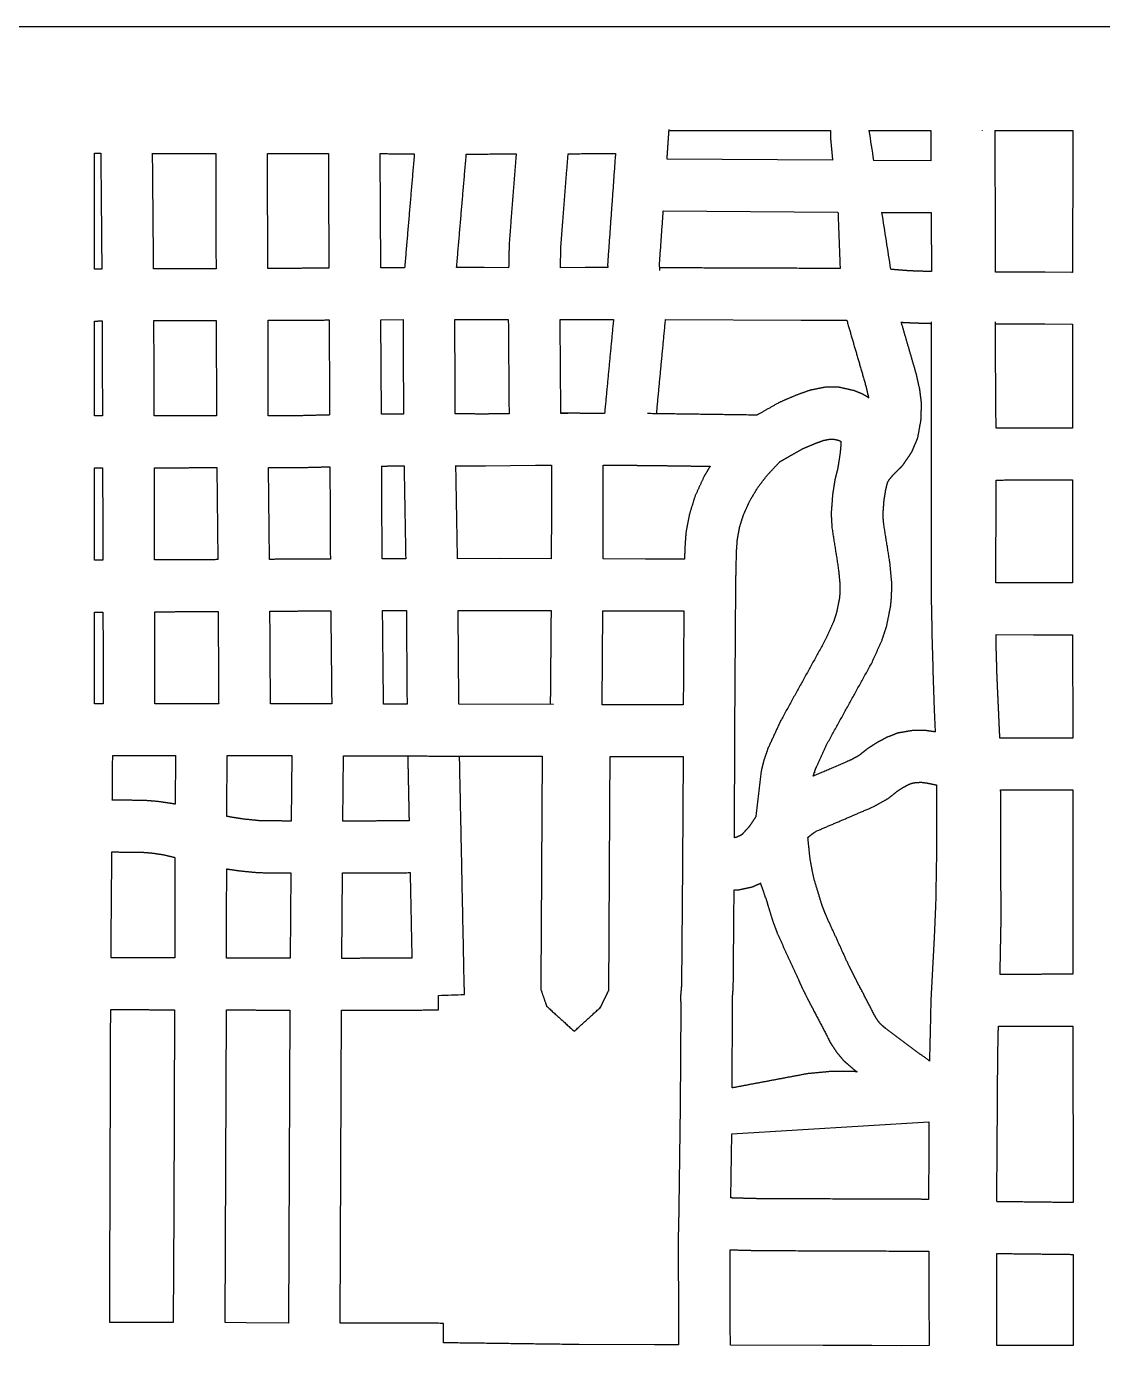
# Model space of a CAD drawing. Header units: millimetres. Extents: x 221 to 753, y -299 to -80.
# Drawn here: x 486.9 to 549.1, y -159.5 to -81.6 of the extents above; entities that cross this region are included whole.
import ezdxf

# ---------------------------------------------------------------- set-up
doc = ezdxf.new("R2010")
doc.units = ezdxf.units.MM
doc.layers.add('Laser$Cut', color=1, linetype='Continuous', true_color=0xff0000)
doc.layers.add('Laser$Outline', color=3, linetype='Continuous', true_color=0x00ff00)

msp = doc.modelspace()

# ---------------------------------------------------------------- linework, layer by layer
at = {"layer": 'Laser$Cut'}
for p, q in [((539.219, -87.562), (539.219, -88.225)), ((547.436, -87.562), (547.438, -88.308)), ((539.219, -88.225), (539.225, -89.318)), ((547.438, -88.308), (547.432, -95.782)), ((497.807, -88.891), (497.809, -88.891)), ((507.364, -95.524), (507.335, -88.901)), ((533.53, -89.291), (523.945, -89.226)), ((539.225, -89.318), (535.906, -89.305)), ((523.731, -92.225), (533.844, -92.293)), ((536.373, -92.307), (539.238, -92.319)), ((539.241, -92.319), (539.241, -92.322)), ((539.252, -94.33), (539.257, -95.097)), ((491.216, -95.594), (491.216, -95.597)), ((497.83, -95.57), (497.828, -95.57)), ((500.83, -95.559), (500.83, -95.559)), ((508.751, -95.517), (507.364, -95.524)), ((513.352, -95.504), (511.762, -95.507)), ((511.762, -95.507), (511.762, -95.506)), ((514.774, -95.511), (513.352, -95.504)), ((519.211, -95.504), (517.775, -95.511)), ((520.516, -95.509), (519.211, -95.504)), ((539.257, -95.097), (539.26, -95.736)), ((547.396, -95.781), (545.847, -95.768)), ((547.432, -95.782), (547.396, -95.781)), ((491.233, -98.597), (491.234, -98.597)), ((494.234, -98.582), (494.234, -98.579)), ((497.84, -98.569), (497.857, -104.094)), ((500.857, -104.091), (500.84, -98.557)), ((500.84, -98.559), (500.844, -98.559)), ((504.379, -98.54), (504.379, -98.542)), ((507.379, -98.524), (508.659, -98.518)), ((507.407, -104), (507.379, -98.524)), ((511.659, -98.507), (513.348, -98.504)), ((513.348, -98.504), (514.755, -98.511)), ((517.756, -98.511), (519.211, -98.504)), ((519.211, -98.504), (520.843, -98.51)), ((523.857, -98.521), (531.715, -98.549)), ((531.715, -98.549), (534.355, -98.557)), ((539.248, -98.638), (539.248, -98.737)), ((542.971, -98.762), (545.831, -98.767)), ((545.831, -98.767), (547.378, -98.781)), ((547.378, -98.781), (547.433, -98.782)), ((547.433, -98.782), (547.423, -104.798)), ((514.798, -103.973), (514.795, -103.973)), ((517.798, -103.95), (517.798, -103.95)), ((497.876, -107.094), (497.927, -112.425)), ((500.927, -112.408), (500.876, -107.091)), ((513.43, -106.989), (516.321, -106.956)), ((516.321, -106.956), (517.25, -106.952)), ((547.421, -107.798), (547.421, -113.772)), ((520.245, -112.385), (520.247, -110.206)), ((491.276, -112.46), (491.276, -112.461)), ((494.276, -112.444), (494.276, -112.444)), ((504.45, -112.389), (504.45, -112.389)), ((504.45, -112.389), (504.45, -112.389)), ((508.814, -112.375), (507.447, -112.378)), ((507.45, -112.378), (507.45, -112.377)), ((514.315, -112.362), (511.814, -112.368)), ((517.245, -112.375), (514.315, -112.362)), ((522.702, -112.389), (520.245, -112.385)), ((524.961, -112.388), (522.702, -112.389)), ((545.169, -113.773), (542.988, -113.767)), ((547.421, -113.772), (545.169, -113.773)), ((527.877, -122.338), (527.928, -113.908)), ((539.248, -114.603), (539.273, -116.409)), ((491.283, -115.461), (491.283, -115.461)), ((494.283, -115.444), (494.283, -115.444)), ((504.47, -115.389), (504.474, -115.389)), ((507.471, -115.378), (508.852, -115.375)), ((511.851, -115.368), (514.313, -115.362)), ((514.313, -115.362), (517.231, -115.375)), ((520.185, -120.823), (520.231, -115.385)), ((520.231, -115.385), (522.7, -115.389)), ((522.7, -115.389), (524.919, -115.388)), ((539.273, -116.409), (539.278, -116.727)), ((539.278, -116.727), (539.33, -118.633)), ((543, -116.767), (545.166, -116.773)), ((545.166, -116.773), (547.425, -116.772)), ((547.425, -116.772), (547.445, -122.76)), ((539.33, -118.633), (539.336, -118.845)), ((539.336, -118.845), (539.41, -121.12)), ((496.139, -120.776), (494.296, -120.776)), ((496.994, -120.778), (496.139, -120.776)), ((497.983, -120.777), (496.994, -120.778)), ((503.728, -120.781), (500.983, -120.777)), ((504.524, -120.783), (503.728, -120.781)), ((517.368, -120.821), (511.891, -120.805)), ((524.886, -120.829), (520.185, -120.826)), ((524.886, -120.828), (524.886, -120.829)), ((539.41, -121.12), (539.464, -122.4)), ((527.851, -128.534), (527.877, -122.338)), ((543.219, -122.76), (543.219, -122.756)), ((545.18, -122.762), (543.219, -122.76)), ((547.445, -122.76), (545.18, -122.762)), ((495.484, -123.776), (495.467, -126.598)), ((498.464, -127.023), (498.484, -123.776)), ((498.484, -123.776), (499.492, -123.776)), ((499.492, -123.776), (502.213, -123.779)), ((502.213, -123.779), (502.181, -127.569)), ((505.181, -127.573), (505.213, -123.785)), ((524.871, -123.829), (524.844, -130.1)), ((539.555, -125.638), (539.555, -127.619)), ((543.265, -125.76), (545.18, -125.762)), ((545.18, -125.762), (547.449, -125.76)), ((547.449, -125.76), (547.443, -136.444)), ((498.463, -127.298), (498.464, -127.023)), ((543.283, -129.607), (543.273, -126.262)), ((539.555, -127.619), (539.552, -128.079)), ((527.851, -128.536), (527.851, -128.534)), ((539.552, -128.079), (539.544, -129.456)), ((495.452, -129.677), (495.449, -131.135)), ((524.844, -130.1), (524.784, -137.085)), ((543.287, -133.633), (543.283, -129.607)), ((498.444, -132.967), (498.451, -130.34)), ((502.156, -130.569), (502.115, -135.521)), ((505.115, -135.523), (505.156, -130.573)), ((495.449, -131.135), (495.438, -135.497)), ((498.438, -135.506), (498.444, -132.967)), ((539.497, -132.514), (539.411, -134.313)), ((539.411, -134.313), (539.372, -135.039)), ((491.749, -135.488), (491.749, -135.482)), ((495.438, -135.497), (495.438, -135.5)), ((498.438, -135.509), (498.438, -135.506)), ((539.372, -135.039), (539.218, -137.943)), ((547.443, -136.444), (547.443, -136.444)), ((495.428, -138.498), (495.38, -150.145)), ((498.409, -143.084), (498.427, -138.507)), ((502.096, -138.521), (502.023, -156.648)), ((502.096, -138.521), (502.096, -138.521)), ((505.023, -156.659), (505.096, -138.523)), ((524.74, -138.355), (524.701, -144.103)), ((527.709, -143.029), (527.74, -138.348)), ((539.218, -137.943), (539.176, -139.796)), ((547.444, -139.442), (547.455, -149.671)), ((539.176, -139.796), (539.16, -140.465)), ((543.081, -143.098), (543.128, -139.795)), ((539.16, -140.465), (539.143, -141.409)), ((498.353, -156.626), (498.409, -143.084)), ((543.079, -143.381), (543.081, -143.098)), ((524.701, -144.103), (524.633, -149.92)), ((543.054, -146.953), (543.078, -143.491)), ((539.103, -144.993), (539.1, -146.596)), ((539.1, -146.596), (539.096, -149.485)), ((543.041, -148.881), (543.054, -146.953)), ((543.042, -149.615), (543.041, -148.881)), ((495.38, -150.145), (495.353, -156.616)), ((543.048, -155.095), (543.045, -152.618)), ((547.457, -152.671), (547.457, -157.95)), ((543.04, -157.942), (543.048, -155.095)), ((495.353, -156.616), (495.352, -156.616)), ((499.572, -156.634), (498.353, -156.626)), ((502.023, -156.648), (499.572, -156.634)), ((523.217, -157.903), (518.857, -157.897)), ((523.84, -157.903), (523.217, -157.903)), ((524.612, -157.912), (523.84, -157.903)), ((524.614, -157.912), (524.612, -157.912)), ((532.993, -157.945), (527.614, -157.933)), ((533.804, -157.946), (532.993, -157.945)), ((535.802, -157.955), (533.804, -157.946)), ((537.533, -157.962), (535.802, -157.955)), ((539.116, -157.954), (537.533, -157.962)), ((539.117, -157.954), (539.116, -157.954)), ((543.04, -157.943), (543.04, -157.942)), ((547.1, -157.949), (543.04, -157.943)), ((547.457, -157.95), (547.1, -157.949))]:
    msp.add_line(p, q, dxfattribs=at)
for points in [[(542.929, -87.562), (547.436, -87.562)], [(527.64, -149.402), (527.695, -145.683)], [(527.695, -145.683), (539.103, -144.993)]]:
    msp.add_lwpolyline(points, dxfattribs=at)
for points, degree in [([(523.945, -89.226), (524.006, -88.37), (524.067, -87.514)], 2), ([(524.064, -87.562), (528.734, -87.562), (533.405, -87.562)], 2), ([(533.405, -87.562), (533.407, -87.766), (533.41, -87.97)], 2), ([(533.41, -87.97), (533.47, -88.629), (533.53, -89.288)], 2), ([(535.635, -87.562), (535.726, -88.142), (535.816, -88.722), (535.906, -89.302)], 3), ([(535.635, -87.562), (537.427, -87.562), (539.219, -87.562)], 2), ([(542.219, -87.586), (542.219, -87.574), (542.219, -87.562)], 2), ([(542.967, -95.762), (542.959, -91.662), (542.951, -87.562)], 2), ([(490.791, -88.882), (490.973, -88.882), (491.155, -88.882)], 2), ([(490.791, -95.601), (490.791, -92.241), (490.791, -88.882)], 2), ([(491.155, -88.882), (491.185, -92.237), (491.216, -95.592)], 2), ([(494.216, -95.584), (494.186, -92.232), (494.155, -88.881)], 2), ([(494.155, -88.886), (495.981, -88.888), (497.807, -88.891)], 2), ([(494.155, -88.886), (494.155, -88.886), (494.155, -88.886)], 2), ([(497.809, -88.891), (497.819, -92.229), (497.83, -95.568)], 2), ([(500.809, -88.891), (502.572, -88.89), (504.334, -88.888)], 2), ([(500.83, -95.556), (500.819, -92.223), (500.809, -88.891)], 2), ([(504.334, -88.888), (504.349, -92.215), (504.364, -95.541)], 2), ([(507.335, -88.901), (508.324, -88.91), (509.313, -88.919)], 2), ([(509.313, -88.918), (509.032, -92.218), (508.751, -95.517)], 2), ([(511.762, -95.506), (512.043, -92.216), (512.323, -88.925)], 2), ([(512.323, -88.929), (513.766, -88.924), (515.209, -88.919)], 2), ([(515.209, -88.919), (515.006, -91.515), (514.803, -94.111)], 2), ([(517.801, -94.259), (518.01, -91.584), (518.219, -88.908)], 2), ([(518.219, -88.908), (519.59, -88.903), (520.961, -88.898)], 2), ([(520.961, -88.893), (520.732, -92.1), (520.503, -95.307)], 2), ([(533.53, -89.288), (533.53, -89.29), (533.53, -89.291)], 2), ([(536.396, -89.307), (536.396, -89.307), (536.396, -89.307), (536.396, -89.307)], 3), ([(536.449, -89.305), (536.45, -89.305), (536.45, -89.306), (536.45, -89.307)], 3), ([(536.544, -89.308), (536.543, -89.305), (536.543, -89.303)], 2), ([(523.51, -95.318), (523.62, -93.771), (523.731, -92.225)], 2), ([(533.844, -92.292), (533.906, -93.924), (533.968, -95.556)], 2), ([(536.373, -92.305), (536.544, -93.404), (536.715, -94.504), (536.887, -95.603)], 3), ([(539.238, -92.319), (539.24, -92.319), (539.241, -92.319)], 2), ([(539.241, -92.322), (539.247, -93.326), (539.252, -94.33)], 2), ([(514.803, -94.111), (514.789, -94.811), (514.774, -95.511)], 2), ([(517.775, -95.511), (517.788, -94.885), (517.801, -94.259)], 2), ([(539.254, -94.334), (539.253, -94.334), (539.252, -94.334)], 2), ([(491.22, -95.597), (491.006, -95.599), (490.791, -95.601)], 2), ([(497.828, -95.57), (496.021, -95.575), (494.215, -95.579)], 2), ([(497.83, -95.568), (497.83, -95.569), (497.83, -95.57)], 2), ([(504.364, -95.54), (502.597, -95.549), (500.83, -95.559)], 2), ([(500.83, -95.559), (500.83, -95.557), (500.83, -95.556)], 2), ([(520.503, -95.307), (520.509, -95.406), (520.516, -95.505)], 2), ([(520.516, -95.505), (520.516, -95.507), (520.516, -95.509)], 2), ([(523.523, -95.522), (523.517, -95.42), (523.51, -95.318)], 2), ([(531.723, -95.549), (527.623, -95.534), (523.523, -95.52)], 2), ([(523.533, -95.68), (523.528, -95.601), (523.523, -95.522)], 2), ([(533.963, -95.556), (532.843, -95.552), (531.723, -95.549)], 2), ([(533.968, -95.556), (533.965, -95.556), (533.963, -95.556)], 2), ([(537.805, -95.682), (537.346, -95.643), (536.887, -95.603)], 2), ([(538.006, -95.694), (537.906, -95.688), (537.805, -95.682)], 2), ([(538.384, -95.71), (538.195, -95.702), (538.006, -95.694)], 2), ([(539.26, -95.736), (538.822, -95.723), (538.384, -95.71)], 2), ([(545.847, -95.768), (544.407, -95.765), (542.967, -95.762)], 2), ([(490.791, -98.601), (491.012, -98.599), (491.233, -98.597)], 2), ([(490.791, -104.102), (490.791, -101.352), (490.791, -98.601)], 2), ([(491.234, -98.593), (491.242, -101.348), (491.251, -104.102)], 2), ([(494.231, -98.579), (496.037, -98.575), (497.842, -98.57)], 2), ([(494.251, -104.099), (494.242, -101.34), (494.234, -98.582)], 2), ([(500.844, -98.559), (502.609, -98.549), (504.375, -98.54)], 2), ([(504.379, -98.542), (504.393, -101.293), (504.407, -104.044)], 2), ([(508.659, -98.515), (508.672, -101.255), (508.685, -103.996)], 2), ([(511.685, -103.986), (511.672, -101.244), (511.659, -98.503)], 2), ([(514.755, -98.511), (514.777, -101.242), (514.798, -103.973)], 2), ([(517.798, -103.948), (517.777, -101.229), (517.756, -98.511)], 2), ([(520.845, -98.514), (520.587, -101.234), (520.33, -103.955)], 2), ([(520.843, -98.51), (520.844, -98.51), (520.845, -98.51)], 2), ([(520.845, -98.51), (520.845, -98.512), (520.845, -98.514)], 2), ([(523.342, -103.971), (523.6, -101.244), (523.858, -98.517)], 2), ([(534.354, -98.553), (534.909, -100.466), (535.464, -102.378)], 2), ([(537.511, -98.668), (537.551, -98.672), (537.591, -98.675)], 2), ([(538.37, -101.625), (537.94, -100.147), (537.511, -98.668)], 2), ([(537.591, -98.675), (537.658, -98.679), (537.724, -98.682)], 2), ([(537.724, -98.682), (537.79, -98.686), (537.856, -98.69)], 2), ([(537.856, -98.69), (538.065, -98.699), (538.274, -98.708)], 2), ([(538.274, -98.708), (538.761, -98.723), (539.248, -98.737)], 2), ([(539.248, -98.737), (539.248, -103.344), (539.248, -107.951)], 2), ([(542.962, -99.596), (542.966, -99.237), (542.97, -98.878)], 2), ([(542.97, -98.878), (542.97, -98.82), (542.971, -98.762)], 2), ([(542.971, -98.762), (542.971, -98.7), (542.972, -98.638)], 2), ([(542.999, -104.634), (542.981, -102.115), (542.962, -99.596)], 2), ([(538.583, -102.561), (538.477, -102.093), (538.37, -101.625)], 2), ([(532.206, -102.618), (531.807, -102.761), (531.407, -102.905)], 2), ([(533.076, -102.441), (532.641, -102.529), (532.206, -102.618)], 2), ([(533.916, -102.441), (533.496, -102.441), (533.076, -102.441)], 2), ([(534.779, -102.635), (534.348, -102.538), (533.916, -102.441)], 2), ([(535.261, -102.831), (535.02, -102.733), (534.779, -102.635)], 2), ([(535.615, -103.037), (535.438, -102.934), (535.261, -102.831)], 2), ([(535.464, -102.378), (535.544, -102.729), (535.624, -103.079)], 2), ([(538.686, -103.395), (538.634, -102.978), (538.583, -102.561)], 2), ([(530.434, -103.326), (529.793, -103.69), (529.152, -104.053)], 2), ([(531.407, -102.905), (530.92, -103.115), (530.434, -103.326)], 2), ([(538.666, -103.964), (538.676, -103.68), (538.686, -103.395)], 2), ([(491.251, -104.102), (491.021, -104.102), (490.791, -104.102)], 2), ([(497.857, -104.094), (496.054, -104.096), (494.251, -104.099)], 2), ([(497.857, -104.094), (497.857, -104.094), (497.857, -104.094)], 2), ([(502.677, -104.089), (501.767, -104.09), (500.857, -104.091)], 2), ([(504.407, -104.044), (503.542, -104.066), (502.677, -104.089)], 2), ([(508.687, -103.997), (508.046, -103.999), (507.405, -104)], 2), ([(508.685, -103.996), (508.685, -103.996), (508.685, -103.997)], 2), ([(513.417, -103.989), (512.551, -103.986), (511.684, -103.983)], 2), ([(514.795, -103.973), (514.106, -103.981), (513.417, -103.989)], 2), ([(519.208, -103.953), (518.503, -103.942), (517.797, -103.932)], 2), ([(518.746, -103.946), (518.272, -103.948), (517.798, -103.95)], 2), ([(517.798, -103.95), (517.798, -103.949), (517.798, -103.948)], 2), ([(520.33, -103.955), (519.769, -103.954), (519.208, -103.953)], 2), ([(529.152, -104.053), (525.982, -104.008), (522.812, -103.964)], 2), ([(523.342, -103.971), (523.342, -103.971), (523.342, -103.971)], 2), ([(538.469, -105.362), (538.56, -104.853), (538.652, -104.344)], 2), ([(538.652, -104.344), (538.659, -104.154), (538.666, -103.964)], 2), ([(543, -104.81), (543, -104.722), (542.999, -104.634)], 2), ([(547.422, -104.798), (545.211, -104.805), (543, -104.812)], 2), ([(543, -104.812), (543, -104.811), (543, -104.81)], 2), ([(547.423, -104.798), (547.422, -104.798), (547.422, -104.798)], 2), ([(531.773, -106.015), (532.142, -105.855), (532.511, -105.696)], 2), ([(532.511, -105.696), (532.764, -105.605), (533.016, -105.514)], 2), ([(533.016, -105.514), (533.197, -105.478), (533.378, -105.441)], 2), ([(533.378, -105.441), (533.48, -105.441), (533.582, -105.441)], 2), ([(533.582, -105.441), (533.731, -105.474), (533.879, -105.508)], 2), ([(533.879, -105.508), (533.906, -105.519), (533.934, -105.53)], 2), ([(533.934, -105.53), (533.969, -105.55), (534.003, -105.57)], 2), ([(534.005, -105.857), (533.987, -106.057), (533.968, -106.257)], 2), ([(534.003, -105.57), (534.004, -105.714), (534.005, -105.857)], 2), ([(538.129, -106.177), (538.194, -106.02), (538.259, -105.864)], 2), ([(538.259, -105.864), (538.364, -105.613), (538.469, -105.362)], 2), ([(529.716, -107.571), (530.098, -107.16), (530.479, -106.749)], 2), ([(530.452, -106.764), (530.584, -106.689), (530.716, -106.615)], 2), ([(530.716, -106.615), (530.849, -106.54), (530.981, -106.465)], 2), ([(530.981, -106.465), (531.377, -106.24), (531.773, -106.015)], 2), ([(533.968, -106.257), (533.901, -106.693), (533.834, -107.13)], 2), ([(537.71, -106.796), (537.814, -106.642), (537.918, -106.489)], 2), ([(537.918, -106.489), (538.024, -106.333), (538.129, -106.177)], 2), ([(490.791, -107.102), (491.025, -107.102), (491.26, -107.102)], 2), ([(490.791, -112.463), (490.791, -109.783), (490.791, -107.102)], 2), ([(491.26, -107.099), (491.268, -109.778), (491.276, -112.456)], 2), ([(494.26, -107.099), (496.068, -107.096), (497.876, -107.094)], 2), ([(494.276, -112.441), (494.268, -109.77), (494.26, -107.099)], 2), ([(500.876, -107.091), (501.797, -107.09), (502.718, -107.089)], 2), ([(502.718, -107.089), (503.571, -107.067), (504.423, -107.044)], 2), ([(504.423, -107.044), (504.437, -109.717), (504.45, -112.389)], 2), ([(507.423, -107), (508.071, -106.999), (508.719, -106.997)], 2), ([(507.45, -112.377), (507.437, -109.688), (507.423, -106.999)], 2), ([(507.423, -107), (507.423, -107), (507.423, -107)], 2), ([(508.719, -106.997), (508.766, -109.685), (508.814, -112.374)], 2), ([(511.814, -112.368), (511.766, -109.673), (511.719, -106.978)], 2), ([(511.719, -106.983), (512.574, -106.986), (513.43, -106.989)], 2), ([(517.25, -106.952), (517.248, -109.664), (517.245, -112.375)], 2), ([(520.248, -109.671), (520.249, -108.313), (520.251, -106.955)], 2), ([(520.251, -106.955), (520.97, -106.956), (521.689, -106.958)], 2), ([(521.689, -106.958), (522.054, -106.96), (522.418, -106.962)], 2), ([(522.418, -106.962), (522.601, -106.963), (522.783, -106.964)], 2), ([(522.783, -106.964), (524.611, -106.989), (526.438, -107.015)], 2), ([(526.417, -107.057), (526.254, -107.328), (526.092, -107.599)], 2), ([(526.442, -107.015), (526.43, -107.036), (526.417, -107.057)], 2), ([(526.438, -107.015), (526.44, -107.015), (526.442, -107.015)], 2), ([(526.445, -107.055), (526.445, -107.055), (526.445, -107.055), (526.445, -107.055)], 3), ([(526.445, -107.055), (526.445, -107.055), (526.445, -107.055), (526.445, -107.055)], 3), ([(533.834, -107.13), (533.752, -107.457), (533.67, -107.784)], 2), ([(536.812, -107.791), (536.925, -107.655), (537.038, -107.518)], 2), ([(537.038, -107.518), (537.221, -107.335), (537.404, -107.153)], 2), ([(537.404, -107.153), (537.503, -107.054), (537.602, -106.955)], 2), ([(537.602, -106.955), (537.656, -106.876), (537.71, -106.796)], 2), ([(526.092, -107.599), (525.83, -108.173), (525.568, -108.748)], 2), ([(528.751, -108.998), (528.976, -108.623), (529.201, -108.248)], 2), ([(529.201, -108.248), (529.459, -107.909), (529.716, -107.571)], 2), ([(533.67, -107.784), (533.602, -108.206), (533.534, -108.629)], 2), ([(536.612, -108.388), (536.664, -108.177), (536.717, -107.967)], 2), ([(536.716, -107.97), (536.764, -107.881), (536.812, -107.791)], 2), ([(539.248, -107.951), (539.248, -110.745), (539.248, -113.539)], 2), ([(542.997, -110.792), (543.002, -109.302), (543.006, -107.812)], 2), ([(543.006, -107.812), (545.214, -107.805), (547.421, -107.798)], 2), ([(525.568, -108.748), (525.403, -109.276), (525.238, -109.804)], 2), ([(528.376, -109.821), (528.563, -109.409), (528.751, -108.998)], 2), ([(533.534, -108.629), (533.492, -109.195), (533.449, -109.76)], 2), ([(536.456, -109.789), (536.486, -109.385), (536.516, -108.981)], 2), ([(536.516, -108.981), (536.564, -108.684), (536.612, -108.388)], 2), ([(520.247, -110.206), (520.248, -109.94), (520.248, -109.673)], 2), ([(520.248, -109.673), (520.248, -109.672), (520.248, -109.671)], 2), ([(520.252, -109.668), (520.251, -109.668), (520.251, -109.669), (520.251, -109.669)], 3), ([(525.238, -109.804), (525.139, -110.334), (525.039, -110.863)], 2), ([(528.154, -110.53), (528.265, -110.175), (528.376, -109.821)], 2), ([(533.449, -109.76), (533.472, -110.171), (533.495, -110.581)], 2), ([(536.482, -110.264), (536.469, -110.026), (536.456, -109.789)], 2), ([(528.02, -111.246), (528.087, -110.888), (528.154, -110.53)], 2), ([(533.495, -110.581), (533.686, -111.794), (533.877, -113.007)], 2), ([(536.855, -112.632), (536.669, -111.448), (536.482, -110.264)], 2), ([(525.039, -110.863), (525.006, -111.342), (524.973, -111.82)], 2), ([(527.971, -111.956), (527.995, -111.601), (528.02, -111.246)], 2), ([(542.988, -113.767), (542.993, -112.28), (542.997, -110.792)], 2), ([(524.973, -111.82), (524.967, -112.103), (524.961, -112.385)], 2), ([(527.928, -113.908), (527.949, -112.932), (527.971, -111.956)], 2), ([(491.276, -112.461), (491.034, -112.462), (490.791, -112.463)], 2), ([(491.276, -112.461), (491.276, -112.461), (491.276, -112.461)], 2), ([(497.927, -112.425), (496.102, -112.435), (494.276, -112.444)], 2), ([(504.45, -112.389), (502.689, -112.399), (500.927, -112.408)], 2), ([(508.814, -112.374), (508.814, -112.374), (508.814, -112.375)], 2), ([(517.245, -112.375), (517.245, -112.375), (517.245, -112.375)], 2), ([(524.961, -112.385), (524.961, -112.387), (524.96, -112.388)], 2), ([(536.961, -113.76), (536.908, -113.196), (536.855, -112.632)], 2), ([(533.877, -113.007), (533.918, -113.445), (533.959, -113.883)], 2), ([(536.952, -114.522), (536.956, -114.141), (536.961, -113.76)], 2), ([(539.248, -113.539), (539.248, -114.071), (539.248, -114.603)], 2), ([(533.954, -114.364), (533.938, -114.525), (533.923, -114.687)], 2), ([(533.959, -113.883), (533.956, -114.123), (533.954, -114.364)], 2), ([(536.895, -115.124), (536.924, -114.823), (536.952, -114.522)], 2), ([(533.923, -114.687), (533.842, -115.093), (533.76, -115.499)], 2), ([(536.667, -116.263), (536.781, -115.693), (536.895, -115.124)], 2), ([(490.791, -115.463), (491.037, -115.462), (491.283, -115.461)], 2), ([(490.791, -120.776), (490.791, -118.119), (490.791, -115.463)], 2), ([(491.283, -115.461), (491.287, -118.117), (491.292, -120.773)], 2), ([(494.292, -120.771), (494.287, -118.108), (494.283, -115.444)], 2), ([(494.283, -115.444), (494.283, -115.444), (494.284, -115.444)], 2), ([(494.284, -115.444), (496.12, -115.435), (497.955, -115.425)], 2), ([(497.951, -115.424), (497.967, -118.1), (497.983, -120.775)], 2), ([(500.983, -120.777), (500.967, -118.093), (500.951, -115.408)], 2), ([(500.951, -115.408), (500.953, -115.408), (500.955, -115.408)], 2), ([(500.955, -115.408), (502.712, -115.399), (504.47, -115.389)], 2), ([(504.474, -115.385), (504.502, -118.084), (504.53, -120.783)], 2), ([(507.53, -120.792), (507.502, -118.084), (507.474, -115.375)], 2), ([(508.852, -115.374), (508.871, -118.085), (508.891, -120.796)], 2), ([(511.891, -120.805), (511.871, -118.086), (511.851, -115.368)], 2), ([(517.231, -115.375), (517.224, -116.197), (517.217, -117.02)], 2), ([(524.919, -115.383), (524.903, -118.106), (524.886, -120.828)], 2), ([(533.595, -116.004), (533.363, -116.522), (533.131, -117.041)], 2), ([(533.76, -115.499), (533.678, -115.751), (533.595, -116.004)], 2), ([(536.397, -117.086), (536.532, -116.675), (536.667, -116.263)], 2), ([(543.007, -117.446), (543.004, -117.107), (543, -116.767)], 2), ([(517.217, -117.02), (517.201, -118.918), (517.185, -120.816)], 2), ([(533.131, -117.041), (531.828, -119.402), (530.525, -121.762)], 2), ([(535.818, -118.381), (536.107, -117.734), (536.397, -117.086)], 2), ([(543.056, -119.15), (543.032, -118.298), (543.007, -117.446)], 2), ([(533.204, -123.116), (534.511, -120.748), (535.818, -118.381)], 2), ([(543.138, -120.951), (543.097, -120.051), (543.056, -119.15)], 2), ([(491.289, -120.776), (491.04, -120.776), (490.791, -120.776)], 2), ([(491.292, -120.776), (491.29, -120.776), (491.289, -120.776)], 2), ([(494.292, -120.776), (494.292, -120.776), (494.292, -120.776)], 2), ([(494.296, -120.776), (494.294, -120.776), (494.292, -120.776)], 2), ([(504.53, -120.783), (504.527, -120.783), (504.524, -120.783)], 2), ([(508.89, -120.796), (508.208, -120.794), (507.525, -120.792)], 2), ([(508.891, -120.796), (508.89, -120.796), (508.89, -120.796)], 2), ([(517.185, -120.816), (517.185, -120.818), (517.185, -120.82)], 2), ([(520.185, -120.826), (520.185, -120.824), (520.185, -120.823)], 2), ([(543.219, -122.752), (543.178, -121.851), (543.138, -120.951)], 2), ([(530.525, -121.762), (530.157, -122.563), (529.789, -123.363)], 2), ([(538.136, -122.329), (537.717, -122.402), (537.299, -122.474)], 2), ([(538.888, -122.321), (538.512, -122.325), (538.136, -122.329)], 2), ([(539.488, -122.403), (539.188, -122.362), (538.888, -122.321)], 2), ([(532.578, -124.478), (532.891, -123.797), (533.204, -123.116)], 2), ([(536.108, -123.023), (535.831, -123.199), (535.555, -123.376)], 2), ([(536.662, -122.726), (536.385, -122.875), (536.108, -123.023)], 2), ([(537.299, -122.474), (536.98, -122.6), (536.662, -122.726)], 2), ([(543.219, -122.756), (543.219, -122.754), (543.219, -122.752)], 2), ([(491.825, -126.357), (491.836, -125.066), (491.847, -123.776)], 2), ([(491.847, -123.776), (493.665, -123.776), (495.484, -123.776)], 2), ([(505.213, -123.785), (507.072, -123.791), (508.932, -123.796)], 2), ([(508.932, -123.796), (510.432, -123.801), (511.932, -123.805)], 2), ([(508.932, -123.796), (508.97, -125.677), (509.009, -127.558)], 2), ([(511.932, -123.805), (514.324, -123.812), (516.715, -123.819)], 2), ([(512.201, -136.973), (512.067, -130.389), (511.932, -123.805)], 2), ([(516.715, -123.819), (516.676, -130.568), (516.637, -137.318)], 2), ([(520.578, -137.128), (520.614, -130.477), (520.651, -123.826)], 2), ([(520.651, -123.826), (522.761, -123.827), (524.871, -123.829)], 2), ([(529.789, -123.363), (529.667, -123.718), (529.546, -124.072)], 2), ([(535.076, -123.761), (534.818, -123.905), (534.559, -124.048)], 2), ([(535.555, -123.376), (535.315, -123.568), (535.076, -123.761)], 2), ([(529.546, -124.072), (529.469, -124.389), (529.393, -124.706)], 2), ([(534.559, -124.048), (533.488, -124.507), (532.416, -124.966)], 2), ([(532.489, -124.737), (532.534, -124.608), (532.578, -124.478)], 2), ([(529.393, -124.706), (529.237, -126.02), (529.081, -127.333)], 2), ([(532.416, -124.966), (532.423, -124.939), (532.429, -124.913)], 2), ([(532.429, -124.913), (532.459, -124.825), (532.489, -124.737)], 2), ([(532.489, -124.737), (532.489, -124.737), (532.477, -124.774), (532.477, -124.774)], 3), ([(537.625, -125.614), (537.775, -125.533), (537.926, -125.453)], 2), ([(537.926, -125.453), (538.02, -125.415), (538.115, -125.378)], 2), ([(538.115, -125.378), (538.262, -125.352), (538.409, -125.327)], 2), ([(538.409, -125.327), (538.555, -125.325), (538.701, -125.324)], 2), ([(538.701, -125.324), (538.843, -125.343), (538.985, -125.362)], 2), ([(538.985, -125.362), (539.268, -125.42), (539.552, -125.478)], 2), ([(536.757, -126.259), (537.032, -126.038), (537.308, -125.816)], 2), ([(537.308, -125.816), (537.466, -125.715), (537.625, -125.614)], 2), ([(539.552, -125.478), (539.553, -125.558), (539.555, -125.638)], 2), ([(543.273, -126.262), (543.269, -126.011), (543.265, -125.759)], 2), ([(493.711, -126.376), (492.768, -126.366), (491.825, -126.357)], 2), ([(494.481, -126.439), (494.096, -126.407), (493.711, -126.376)], 2), ([(495.325, -126.564), (494.903, -126.501), (494.481, -126.439)], 2), ([(495.467, -126.598), (495.396, -126.581), (495.325, -126.564)], 2), ([(532.575, -128.161), (534.229, -127.453), (535.882, -126.745)], 2), ([(535.882, -126.745), (536.32, -126.502), (536.757, -126.259)], 2), ([(498.701, -127.344), (498.582, -127.321), (498.462, -127.298)], 2), ([(499.496, -127.465), (499.099, -127.404), (498.701, -127.344)], 2), ([(500.432, -127.558), (499.964, -127.511), (499.496, -127.465)], 2), ([(502.18, -127.569), (501.306, -127.563), (500.432, -127.558)], 2), ([(502.181, -127.569), (502.181, -127.569), (502.18, -127.569)], 2), ([(505.385, -127.572), (505.283, -127.573), (505.181, -127.573)], 2), ([(509.009, -127.558), (507.197, -127.565), (505.385, -127.572)], 2), ([(529.081, -127.333), (528.898, -127.604), (528.716, -127.875)], 2), ([(527.947, -128.515), (527.899, -128.526), (527.851, -128.536)], 2), ([(528.189, -128.411), (528.068, -128.463), (527.947, -128.515)], 2), ([(528.294, -128.343), (528.242, -128.377), (528.189, -128.411)], 2), ([(528.716, -127.875), (528.505, -128.109), (528.294, -128.343)], 2), ([(532.103, -128.519), (532.232, -128.413), (532.361, -128.308)], 2), ([(532.234, -129.779), (532.168, -129.149), (532.103, -128.519)], 2), ([(532.361, -128.308), (532.468, -128.235), (532.575, -128.161)], 2), ([(491.749, -135.482), (491.774, -132.42), (491.8, -129.357)], 2), ([(491.799, -129.357), (492.687, -129.366), (493.574, -129.375)], 2), ([(493.574, -129.375), (493.856, -129.398), (494.138, -129.421)], 2), ([(494.138, -129.421), (494.448, -129.467), (494.758, -129.513)], 2), ([(494.758, -129.513), (495.105, -129.595), (495.452, -129.677)], 2), ([(532.445, -130.874), (532.339, -130.327), (532.234, -129.779)], 2), ([(539.541, -129.915), (539.519, -131.214), (539.497, -132.514)], 2), ([(539.544, -129.456), (539.542, -129.686), (539.541, -129.915)], 2), ([(498.451, -130.34), (498.786, -130.391), (499.122, -130.442)], 2), ([(499.122, -130.442), (499.698, -130.5), (500.274, -130.557)], 2), ([(500.274, -130.557), (501.215, -130.563), (502.156, -130.569)], 2), ([(505.156, -130.573), (507.113, -130.565), (509.07, -130.558)], 2), ([(509.07, -130.558), (509.12, -133.036), (509.171, -135.514)], 2), ([(532.91, -132.401), (532.677, -131.638), (532.445, -130.874)], 2), ([(527.783, -137.229), (527.807, -134.396), (527.832, -131.562)], 2), ([(527.832, -131.565), (527.987, -131.554), (528.142, -131.542)], 2), ([(528.142, -131.542), (528.505, -131.464), (528.867, -131.386)], 2), ([(528.867, -131.386), (529.117, -131.278), (529.367, -131.17)], 2), ([(529.37, -131.176), (529.369, -131.174), (529.368, -131.172), (529.367, -131.17)], 3), ([(529.39, -131.235), (529.383, -131.215), (529.376, -131.196), (529.369, -131.176)], 3), ([(529.397, -131.255), (529.395, -131.249), (529.393, -131.243), (529.391, -131.237)], 3), ([(529.407, -131.282), (529.404, -131.274), (529.397, -131.255), (529.397, -131.255)], 3), ([(529.417, -131.309), (529.417, -131.309), (529.407, -131.282), (529.407, -131.282)], 3), ([(529.426, -131.337), (529.424, -131.33), (529.419, -131.316), (529.417, -131.309)], 3), ([(529.436, -131.364), (529.436, -131.364), (529.426, -131.337), (529.426, -131.337)], 3), ([(529.446, -131.392), (529.446, -131.392), (529.436, -131.364), (529.436, -131.364)], 3), ([(529.475, -131.476), (529.472, -131.466), (529.466, -131.448), (529.466, -131.448)], 3), ([(529.485, -131.504), (529.483, -131.497), (529.48, -131.489), (529.477, -131.482)], 3), ([(529.495, -131.533), (529.493, -131.526), (529.488, -131.512), (529.485, -131.504)], 3), ([(529.505, -131.562), (529.502, -131.553), (529.495, -131.533), (529.495, -131.533)], 3), ([(529.515, -131.59), (529.515, -131.59), (529.505, -131.562), (529.505, -131.562)], 3), ([(529.524, -131.619), (529.524, -131.619), (529.515, -131.59), (529.515, -131.59)], 3), ([(529.534, -131.649), (529.531, -131.638), (529.524, -131.619), (529.524, -131.619)], 3), ([(529.543, -131.674), (529.54, -131.667), (529.534, -131.649), (529.534, -131.649)], 3), ([(529.564, -131.737), (529.557, -131.716), (529.55, -131.695), (529.543, -131.674)], 3), ([(529.574, -131.767), (529.571, -131.758), (529.568, -131.749), (529.565, -131.741)], 3), ([(529.584, -131.797), (529.584, -131.797), (529.574, -131.767), (529.574, -131.767)], 3), ([(529.594, -131.827), (529.594, -131.827), (529.584, -131.797), (529.584, -131.797)], 3), ([(529.603, -131.857), (529.601, -131.85), (529.596, -131.835), (529.594, -131.827)], 3), ([(529.613, -131.888), (529.613, -131.888), (529.603, -131.857), (529.603, -131.857)], 3), ([(529.623, -131.919), (529.623, -131.919), (529.613, -131.888), (529.613, -131.888)], 3), ([(529.633, -131.949), (529.633, -131.949), (529.623, -131.919), (529.623, -131.919)], 3), ([(529.656, -132.013), (529.694, -132.139), (529.733, -132.266)], 2), ([(529.733, -132.266), (529.748, -132.315), (529.763, -132.365)], 2), ([(529.763, -132.365), (529.914, -132.863), (530.066, -133.361)], 2), ([(532.991, -132.621), (532.95, -132.511), (532.91, -132.401)], 2), ([(533.114, -132.95), (533.053, -132.785), (532.991, -132.621)], 2), ([(534.476, -135.937), (533.795, -134.444), (533.114, -132.95)], 2), ([(530.066, -133.361), (530.203, -133.729), (530.34, -134.097)], 2), ([(543.255, -135.29), (543.271, -134.461), (543.287, -133.633)], 2), ([(530.34, -134.097), (530.945, -135.424), (531.55, -136.751)], 2), ([(495.438, -135.5), (493.593, -135.494), (491.749, -135.488)], 2), ([(491.749, -135.488), (491.749, -135.488), (491.749, -135.488)], 2), ([(498.44, -135.509), (498.439, -135.509), (498.438, -135.509)], 2), ([(502.115, -135.521), (500.277, -135.515), (498.44, -135.509)], 2), ([(509.171, -135.516), (507.143, -135.52), (505.115, -135.523)], 2), ([(509.171, -135.514), (509.171, -135.515), (509.171, -135.516)], 2), ([(543.233, -136.452), (543.244, -135.871), (543.255, -135.29)], 2), ([(534.786, -136.561), (534.631, -136.249), (534.476, -135.937)], 2), ([(512.222, -137.617), (512.211, -137.295), (512.201, -136.973)], 2), ([(520.576, -137.315), (520.577, -137.221), (520.578, -137.128)], 2), ([(524.784, -137.085), (524.758, -137.381), (524.732, -137.677)], 2), ([(531.55, -136.751), (531.659, -136.989), (531.767, -137.228)], 2), ([(535.115, -137.186), (534.951, -136.874), (534.786, -136.561)], 2), ([(547.444, -136.444), (545.339, -136.449), (543.233, -136.454)], 2), ([(543.233, -136.454), (543.233, -136.453), (543.233, -136.452)], 2), ([(510.703, -137.666), (511.209, -137.649), (511.715, -137.633), (512.222, -137.617)], 3), ([(510.704, -138.513), (510.703, -138.231), (510.703, -137.948), (510.703, -137.666)], 3), ([(516.637, -137.318), (516.805, -137.805), (516.973, -138.293)], 2), ([(520.215, -138.113), (520.276, -137.988), (520.336, -137.862)], 2), ([(520.336, -137.862), (520.456, -137.615), (520.576, -137.368)], 2), ([(520.576, -137.368), (520.576, -137.341), (520.576, -137.315)], 2), ([(524.732, -137.677), (524.736, -138.016), (524.74, -138.355)], 2), ([(527.733, -137.791), (527.758, -137.51), (527.783, -137.229)], 2), ([(527.74, -138.348), (527.737, -138.07), (527.733, -137.791)], 2), ([(531.767, -137.228), (531.941, -137.577), (532.115, -137.926)], 2), ([(532.115, -137.926), (532.286, -138.251), (532.456, -138.576)], 2), ([(536.023, -138.93), (535.569, -138.058), (535.115, -137.186)], 2), ([(491.673, -156.612), (491.702, -147.548), (491.731, -138.485)], 2), ([(491.73, -138.488), (493.58, -138.494), (495.429, -138.5)], 2), ([(498.427, -138.509), (498.429, -138.509), (498.431, -138.509)], 2), ([(498.431, -138.509), (500.263, -138.515), (502.096, -138.521)], 2), ([(505.096, -138.523), (507.9, -138.518), (510.704, -138.513)], 2), ([(516.973, -138.293), (517.773, -139.02), (518.572, -139.747)], 2), ([(518.572, -139.747), (519.335, -139.051), (520.097, -138.356)], 2), ([(520.097, -138.356), (520.156, -138.235), (520.215, -138.113)], 2), ([(532.456, -138.576), (532.944, -139.513), (533.432, -140.45)], 2), ([(536.181, -139.17), (536.102, -139.05), (536.023, -138.93)], 2), ([(536.328, -139.346), (536.254, -139.258), (536.181, -139.17)], 2), ([(536.65, -139.623), (536.489, -139.484), (536.328, -139.346)], 2), ([(543.128, -139.795), (543.134, -139.623), (543.14, -139.452)], 2), ([(543.14, -139.454), (545.292, -139.449), (547.444, -139.444)], 2), ([(547.444, -139.444), (547.444, -139.444), (547.444, -139.444)], 2), ([(539.139, -141.468), (537.895, -140.545), (536.65, -139.623)], 2), ([(533.432, -140.45), (533.6, -140.706), (533.768, -140.961)], 2), ([(533.768, -140.961), (533.977, -141.211), (534.186, -141.461)], 2), ([(534.186, -141.461), (534.285, -141.546), (534.383, -141.63)], 2), ([(534.383, -141.63), (534.58, -141.799), (534.777, -141.969)], 2), ([(539.142, -141.47), (539.141, -141.469), (539.139, -141.468)], 2), ([(539.143, -141.409), (539.143, -141.44), (539.142, -141.47)], 2), ([(532.078, -142.206), (530.601, -142.484), (529.124, -142.762)], 2), ([(533.415, -142.079), (532.746, -142.143), (532.078, -142.206)], 2), ([(534.762, -142.081), (534.088, -142.08), (533.415, -142.079)], 2), ([(534.949, -142.096), (534.856, -142.089), (534.762, -142.081)], 2), ([(534.777, -141.969), (534.863, -142.032), (534.949, -142.096)], 2), ([(529.124, -142.762), (528.416, -142.896), (527.709, -143.029)], 2), ([(543.078, -143.491), (543.078, -143.436), (543.079, -143.381)], 2), ([(543.079, -143.383), (543.078, -143.383), (543.078, -143.383)], 2), ([(543.078, -143.494), (543.078, -143.494), (543.079, -143.494)], 2), ([(527.695, -144.664), (527.695, -144.664), (527.695, -144.664)], 2), ([(527.866, -149.412), (527.753, -149.407), (527.64, -149.402)], 2), ([(529.278, -149.449), (528.572, -149.43), (527.866, -149.412)], 2), ([(538.34, -149.482), (533.809, -149.465), (529.278, -149.449)], 2), ([(539.096, -149.485), (538.718, -149.483), (538.34, -149.482)], 2), ([(547.455, -149.671), (545.248, -149.645), (543.042, -149.62)], 2), ([(524.633, -149.92), (524.613, -150.839), (524.592, -151.759)], 2), ([(524.592, -151.759), (524.603, -154.836), (524.614, -157.912)], 2), ([(527.594, -152.403), (527.677, -152.406), (527.759, -152.41)], 2), ([(527.614, -157.933), (527.604, -155.168), (527.594, -152.403)], 2), ([(527.759, -152.41), (528.496, -152.429), (529.233, -152.449)], 2), ([(529.233, -152.449), (534.166, -152.467), (539.1, -152.485)], 2), ([(539.1, -152.485), (539.103, -153.39), (539.107, -154.295)], 2), ([(543.045, -152.62), (545.251, -152.646), (547.457, -152.671)], 2), ([(543.045, -152.62), (543.045, -152.62), (543.045, -152.62)], 2), ([(547.457, -152.671), (547.457, -152.671), (547.457, -152.671)], 2), ([(539.107, -154.295), (539.114, -155.865), (539.12, -157.435)], 2), ([(495.352, -156.616), (493.512, -156.614), (491.673, -156.612)], 2), ([(510.997, -156.667), (508.01, -156.663), (505.023, -156.659)], 2), ([(510.994, -157.794), (510.995, -157.418), (510.996, -157.043), (510.997, -156.667)], 3), ([(518.576, -157.894), (514.788, -157.844), (511.001, -157.794)], 2), ([(518.857, -157.897), (518.716, -157.896), (518.576, -157.894)], 2), ([(539.12, -157.435), (539.118, -157.695), (539.117, -157.954)], 2)]:
    msp.add_open_spline(points, degree=degree, dxfattribs=at)
for points, knots in [([(529.466, -131.448), (529.463, -131.441), (529.458, -131.427), (529.456, -131.42), (529.453, -131.413), (529.448, -131.399), (529.446, -131.392)], [53.89897373, 53.89897373, 53.89897373, 53.89897373, 53.92866296, 53.92866296, 53.92866296, 53.95819554, 53.95819554, 53.95819554, 53.95819554]), ([(529.653, -132.011), (529.649, -132), (529.646, -131.99), (529.643, -131.98), (529.639, -131.969), (529.636, -131.959), (529.633, -131.949)], [27.30294667, 27.30294667, 27.30294667, 27.30294667, 27.33562422, 27.33562422, 27.33562422, 27.36814398, 27.36814398, 27.36814398, 27.36814398])]:
    msp.add_open_spline(points, degree=3, knots=knots, dxfattribs=at)
at = {"layer": 'Laser$Outline'}
msp.add_lwpolyline([(752.791, -81.562), (220.791, -81.562), (220.791, -298.762), (752.791, -298.762)], close=True, dxfattribs=at)

doc.saveas('drawing.dxf')
